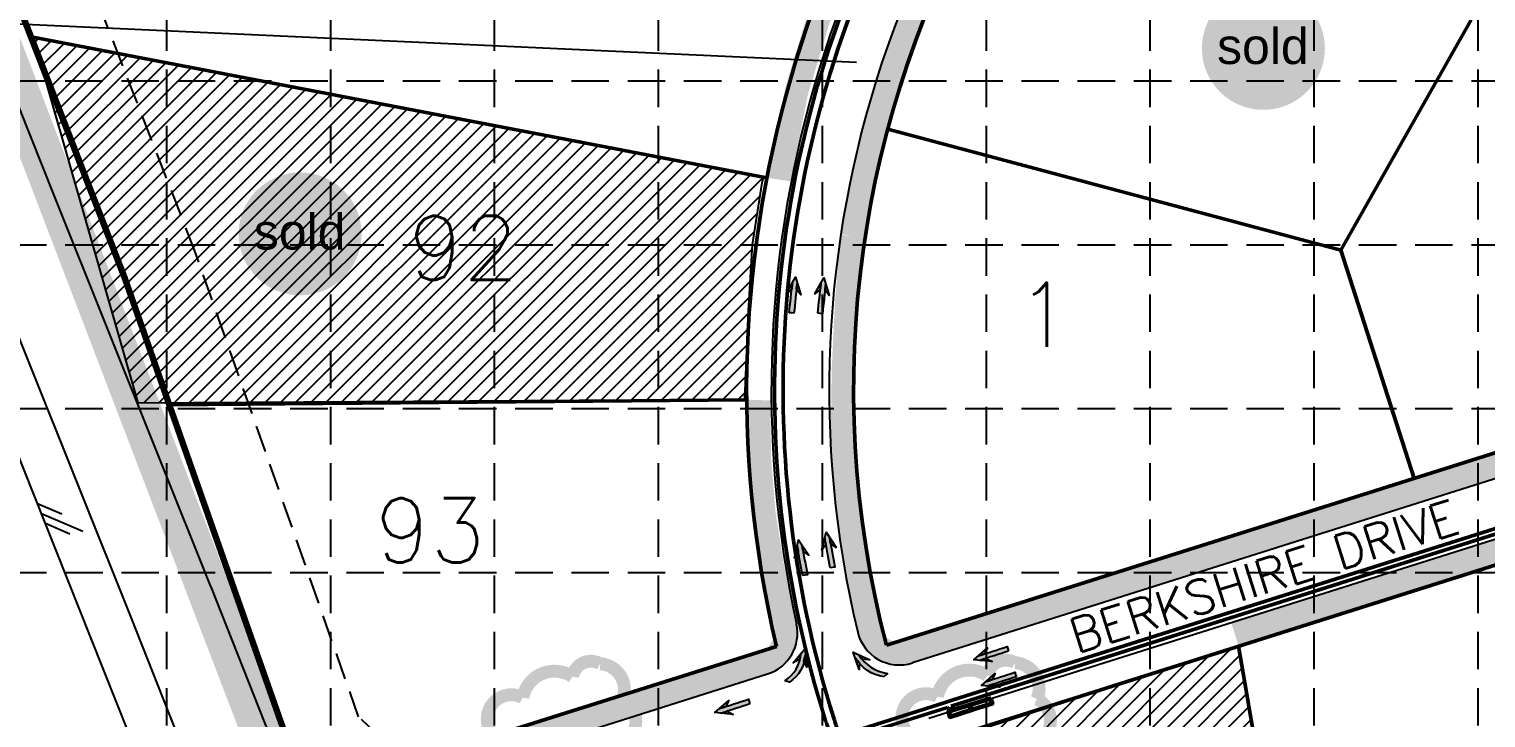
# Model space of a CAD drawing. Header units: feet. Extents: x 3975 to 8879, y 4296 to 7363.
# Drawn here: x 5063 to 5742, y 5379 to 5701 of the extents above; entities that cross this region are included whole.
import ezdxf
from ezdxf.enums import TextEntityAlignment as Align

# ---------------------------------------------------------------- set-up
doc = ezdxf.new("R2010")
doc.units = ezdxf.units.FT
doc.header["$LTSCALE"] = 100
doc.header["$MEASUREMENT"] = 0
for name, pattern in [('BORDER2', [0.875, 0.25, -0.125, 0.25, -0.125, 0, -0.125]), ('DASHED', [0.75, 0.5, -0.25]), ('HIDDEN', [0.375, 0.25, -0.125]), ('HIDDEN2', [0.1875, 0.125, -0.0625]), ('PHANTOM', [2.5, 1.25, -0.25, 0.25, -0.25, 0.25, -0.25]), ('PHANTOM2', [1.25, 0.625, -0.125, 0.125, -0.125, 0.125, -0.125])]:
    doc.linetypes.add(name, pattern=pattern)
for name, color, linetype in [('BASE', 7, 'Continuous'), ('E-Paving-BOC', 7, 'Continuous'), ('EROSION BLANKET', 84, 'Continuous'), ('grid', 254, 'HIDDEN'), ('LIMITS OF DISTURBANCE', 1, 'DASHED'), ('P-Paving-BOC', 7, 'Continuous'), ('P-Storm-Drainage Area-Paving Flow Arrows', 7, 'Continuous'), ('P-Survey-Easement Landscape', 7, 'HIDDEN2'), ('P-Survey-Lot No', 150, 'Continuous'), ('P-Survey-Phase Lines', 150, 'Continuous'), ('SILT FENCE', 200, 'Continuous'), ('SODDED LOT', 2, 'Continuous'), ('street_names', 150, 'Continuous')]:
    doc.layers.add(name, color=color, linetype=linetype)
for name, color, linetype, lineweight in [('P-Storm-Inlet', 7, 'Continuous', 50), ('P-Storm-Pipe', 7, 'Continuous', 50), ('P-Survey-Boundary', 150, 'PHANTOM', 90), ('P-Survey-Lot Lines', 150, 'BORDER2', 50), ('P-Survey-ROW', 150, 'PHANTOM2', 50)]:
    doc.layers.add(name, color=color, linetype=linetype, lineweight=lineweight)
doc.styles.add('L100', font='simplex', dxfattribs={"height": 4})
doc.styles.add('L140', font='simplex', dxfattribs={"height": 5.600000000000001})
doc.styles.add('ryland', font='ARIAL.TTF', dxfattribs={"height": 25})
pattern_1 = [(45, (0, 0), (-3.535533905932737, 3.535533905932738), [])]

# ---------------------------------------------------------------- blocks, each defined once
blk = doc.blocks.new('Sold')
h = blk.add_hatch(color=7)
h.paths.add_polyline_path([(38.78496247210744, 18.77409050585028, 1), (0.5207856342430404, 18.77409050585028, 1)])
h.paths.add_polyline_path([(2.416219880599712, 10.89449421479345), (36.58703529336928, 10.89449421479345), (36.58703529336928, 27.85845966292506), (2.416219880599712, 27.85845966292506)], flags=24)
at = {"layer": 'BASE', "color": 7, "style": 'ryland'}
blk.add_text('sold', height=11.12714691139804, dxfattribs=at).set_placement((19.50162758698563, 13.90398517682713), align=Align.CENTER)

msp = doc.modelspace()

# ---------------------------------------------------------------- hatches: boundary and pattern name
at = {"layer": 'P-Storm-Drainage Area-Paving Flow Arrows'}
h = msp.add_hatch(color=256, dxfattribs=at)
edge = h.paths.add_edge_path()
edge.add_arc((-7368.354258797712, 6943.77194831409), 12859.45816224402, 353.8598798374022, 353.9228319937582)
edge.add_arc((38785.80028648463, 1928.369889518528), 33566.44135350859, 173.7504711614331, 173.7555790374891)
edge.add_line((5418.510839624153, 5579.394418053626), (5416.031530899451, 5577.399918555599))
edge.add_line((5416.031530899451, 5577.399918555599), (5420.235303213171, 5584.865476025364))
edge.add_line((5420.235303213171, 5584.865476025364), (5422.742243233546, 5576.672704715593))
edge.add_line((5422.742243233546, 5576.672704715593), (5420.747743735515, 5579.152013440289))
edge.add_arc((38788.03719062661, 1928.127484915394), 33566.44135353791, 173.750471161456, 173.7555790375121, ccw=False)
edge.add_arc((13193.76128834218, 4743.175067627071), 7817.833291968027, 173.8395812959564, 173.9431305352536)
edge.add_line((5419.569840623381, 5568.077919616035), (5418.451388567696, 5568.199121922707))
edge.add_line((5418.451388567696, 5568.199121922707), (5417.332936512014, 5568.320324229376))
h = msp.add_hatch(color=256, dxfattribs=at)
edge = h.paths.add_edge_path()
edge.add_arc((-7355.025354854626, 6943.517813851609), 12859.45816224411, 353.8598798373985, 353.9228319937545)
edge.add_arc((38799.12919043792, 1928.115755034815), 33566.44135352095, 173.7504711614003, 173.7555790374564)
edge.add_line((5431.839743567238, 5579.140283590316), (5429.360434842537, 5577.145784092289))
edge.add_line((5429.360434842537, 5577.145784092289), (5433.564207156256, 5584.611341562055))
edge.add_line((5433.564207156256, 5584.611341562055), (5436.071147176629, 5576.418570252283))
edge.add_line((5436.071147176629, 5576.418570252283), (5434.076647678598, 5578.89787897698))
edge.add_arc((38801.36609454928, 1927.873350452084), 33566.44135351762, 173.7504711614523, 173.7555790375083, ccw=False)
edge.add_arc((13207.09019228426, 4742.920933163761), 7817.833291967027, 173.8395812959556, 173.9431305352528)
edge.add_line((5432.898744566464, 5567.823785152726), (5431.78029251078, 5567.944987459397))
edge.add_line((5431.78029251078, 5567.944987459397), (5430.6618404551, 5568.066189766067))
h = msp.add_hatch(color=256, dxfattribs=at)
edge = h.paths.add_edge_path()
edge.add_arc((-7208.731877543371, 3111.618798381918), 12859.45816224462, 10.47329995914094, 10.53625211549694)
edge.add_arc((38452.71445042057, 11501.64614290587), 33566.44135353184, 190.3638912831705, 190.3689991592265)
edge.add_line((5434.44665927243, 5460.125042047137), (5432.641100703594, 5457.504935512183))
edge.add_line((5432.641100703594, 5457.504935512183), (5434.534890590722, 5465.860760418401))
edge.add_line((5434.534890590722, 5465.860760418401), (5439.27959835928, 5458.726757461367))
edge.add_line((5439.27959835928, 5458.726757461367), (5436.659491824322, 5460.532316030197))
edge.add_arc((38454.92728296226, 11502.05341690934), 33566.44135352548, 190.3638912832079, 190.3689991592639, ccw=False)
edge.add_arc((13124.21003275767, 6881.856944383477), 7817.833291967921, 190.4530014176966, 190.5565506569939)
edge.add_line((5438.69698495942, 5449.583725641731), (5437.590568683468, 5449.380088650203))
edge.add_line((5437.590568683468, 5449.380088650203), (5436.484152407523, 5449.176451658675))
h = msp.add_hatch(color=256, dxfattribs=at)
edge = h.paths.add_edge_path()
edge.add_arc((-7221.577035125962, 3108.051419611065), 12859.4581622435, 10.47329995913436, 10.53625211549036)
edge.add_arc((38439.86929281675, 11498.07876411296), 33566.4413535081, 190.3638912831425, 190.3689991591985)
edge.add_line((5421.60150168901, 5456.55766327463), (5419.795943120175, 5453.937556739673))
edge.add_line((5419.795943120175, 5453.937556739673), (5421.689733007303, 5462.293381645892))
edge.add_line((5421.689733007303, 5462.293381645892), (5426.434440775861, 5455.159378688859))
edge.add_line((5426.434440775861, 5455.159378688859), (5423.814334240901, 5456.964937257688))
edge.add_arc((38442.08212538904, 11498.48603811643), 33566.44135353183, 190.3638912831705, 190.3689991592265, ccw=False)
edge.add_arc((13111.36487517425, 6878.289565609963), 7817.833291967739, 190.4530014176894, 190.5565506569866)
edge.add_line((5425.851827375999, 5446.016346869223), (5424.745411100049, 5445.812709877697))
edge.add_line((5424.745411100049, 5445.812709877697), (5423.638994824102, 5445.609072886167))
h = msp.add_hatch(color=256, dxfattribs=at)
edge = h.paths.add_edge_path()
edge.add_arc((5406.074714212334, 5410.585979832491), 16.81926678093972, 303.1708684241281, 355.2721878728278)
edge.add_arc((37521.30351533142, -4408.866133851263), 33566.44135350781, 162.9925242968272, 162.9976321728832)
edge.add_line((5421.961607660028, 5406.338104109876), (5419.153580109447, 5404.841447410697))
edge.add_line((5419.153580109447, 5404.841447410697), (5424.676992286716, 5411.391116709216))
edge.add_line((5424.676992286716, 5411.391116709216), (5425.610606484085, 5402.874391133594))
edge.add_line((5425.610606484085, 5402.874391133594), (5424.113949784903, 5405.682418684172))
edge.add_arc((37523.4558574971, -4409.521819256561), 33566.44135354087, 162.9925242968809, 162.9976321729369, ccw=False)
edge.add_arc((5408.18429208537, 5409.955765244023), 16.86399905901353, 303.2451363551553, 355.1979199418651, ccw=False)
edge.add_line((5417.429511391851, 5395.851851452545), (5416.35334032941, 5396.1796941654))
edge.add_line((5416.35334032941, 5396.1796941654), (5415.277169266973, 5396.507536878252))
h = msp.add_hatch(color=256, dxfattribs=at)
edge = h.paths.add_edge_path()
edge.add_arc((5464.354791496926, 5417.282058766448), 19.14134423905221, 212.0644205015179, 261.4663897361291, ccw=False)
edge.add_arc((30179.35623210362, 28102.33147574611), 33566.44135350052, 222.5418076471831, 222.5469155232391)
edge.add_line((5450.156785337002, 5404.915766903227), (5450.02390125074, 5401.736562314084))
edge.add_line((5450.02390125074, 5401.736562314084), (5447.176906877253, 5409.817457873198))
edge.add_line((5447.176906877253, 5409.817457873198), (5454.992034263846, 5406.306043068409))
edge.add_line((5454.992034263846, 5406.306043068409), (5451.812829674703, 5406.438927154664))
edge.add_arc((30181.01227645152, 28103.85463601795), 33566.44135352183, 222.541807647197, 222.546915523253, ccw=False)
edge.add_arc((5465.980103725581, 5418.758317264535), 19.090415792399, 211.9940939425309, 261.5367162951508)
edge.add_line((5463.170460337747, 5399.875788854391), (5462.34243816889, 5399.114208728673))
edge.add_line((5462.34243816889, 5399.114208728673), (5461.514416000039, 5398.352628602955))
h = msp.add_hatch(color=256, dxfattribs=at)
edge = h.paths.add_edge_path()
edge.add_arc((9490.672563817869, -6820.661680267696), 12859.45816224301, 107.9865031860047, 108.0494553423606)
edge.add_arc((-4797.771110779791, 37351.7348695952), 33566.4413535022, 287.8770945100087, 287.8822023860647)
edge.add_line((5509.174343734045, 5406.89396318624), (5512.008041208247, 5405.446496908667))
edge.add_line((5512.008041208247, 5405.446496908667), (5503.476331245174, 5406.231465128401))
edge.add_line((5503.476331245174, 5406.231465128401), (5509.928694413304, 5411.868242536329))
edge.add_line((5509.928694413304, 5411.868242536329), (5508.481228135734, 5409.034545062125))
edge.add_arc((-4798.464226398506, 37353.87545149148), 33566.44135352787, 287.87709451003116, 287.8822023860872, ccw=False)
edge.add_arc((3094.175982802838, 12844.74077923504), 7817.833291967389, 287.9662046445575, 288.0697538838547)
edge.add_line((5519.069410494877, 5412.48612500463), (5519.41596829403, 5411.415834066682))
edge.add_line((5519.41596829403, 5411.415834066682), (5519.762526093185, 5410.345543128739))
h = msp.add_hatch(color=256, dxfattribs=at)
edge = h.paths.add_edge_path()
edge.add_arc((9494.270437198487, -6832.662874104595), 12859.45816224301, 107.9865031860047, 108.0494553423606)
edge.add_arc((-4794.173237399173, 37339.7336757583), 33566.4413535022, 287.8770945100087, 287.8822023860647)
edge.add_line((5512.772217114663, 5394.892769349342), (5515.605914588866, 5393.445303071768))
edge.add_line((5515.605914588866, 5393.445303071768), (5507.074204625793, 5394.230271291503))
edge.add_line((5507.074204625793, 5394.230271291503), (5513.526567793922, 5399.867048699431))
edge.add_line((5513.526567793922, 5399.867048699431), (5512.079101516353, 5397.033351225226))
edge.add_arc((-4794.866353017887, 37341.87425765458), 33566.44135352787, 287.87709451003116, 287.8822023860872, ccw=False)
edge.add_arc((3097.773856183457, 12832.73958539814), 7817.833291967389, 287.9662046445575, 288.0697538838547)
edge.add_line((5522.667283875496, 5400.484931167731), (5523.013841674649, 5399.414640229783))
edge.add_line((5523.013841674649, 5399.414640229783), (5523.360399473804, 5398.34434929184))
h = msp.add_hatch(color=256, dxfattribs=at)
edge = h.paths.add_edge_path()
edge.add_arc((9369.903448529716, -6845.29747291775), 12859.45816224301, 107.9865031860047, 108.0494553423606)
edge.add_arc((-4918.540226067945, 37327.09907694514), 33566.44135350219, 287.8770945100087, 287.8822023860647)
edge.add_line((5388.405228445891, 5382.258170536186), (5391.238925920094, 5380.810704258613))
edge.add_line((5391.238925920094, 5380.810704258613), (5382.707215957021, 5381.595672478347))
edge.add_line((5382.707215957021, 5381.595672478347), (5389.15957912515, 5387.232449886275))
edge.add_line((5389.15957912515, 5387.232449886275), (5387.712112847581, 5384.398752412071))
edge.add_arc((-4919.23334168666, 37329.23965884143), 33566.44135352787, 287.87709451003116, 287.8822023860872, ccw=False)
edge.add_arc((2973.406867514685, 12820.10498658499), 7817.83329196739, 287.9662046445575, 288.0697538838547)
edge.add_line((5398.300295206724, 5387.850332354576), (5398.646853005876, 5386.780041416628))
edge.add_line((5398.646853005876, 5386.780041416628), (5398.993410805032, 5385.709750478685))
at = {"layer": 'SODDED LOT'}
h = msp.add_hatch(dxfattribs=at)
h.set_pattern_fill('ANSI31', color=256, scale=40, style=0)
h.set_pattern_definition(pattern_1)
h.paths.add_polyline_path([(5405.305065202087, 5631.505277928512), (5064.500282309067, 5696.856098537172), (5113.334238332629, 5526.187430277929), (5396.612073292566, 5527.981558507695), (5398.407812571435, 5569.246564931762), (5400.203535725204, 5600.195325106634), (5404.692891984923, 5628.901412495046)])
h = msp.add_hatch(dxfattribs=at)
h.set_pattern_fill('ANSI31', color=256, scale=40, style=0)
h.set_pattern_definition(pattern_1)
h.paths.add_polyline_path([(5478.235577416801, 5364.654507561984), (5626.947164405066, 5412.598842405255), (5668.865065933811, 5168.038715198885), (5545.295199483016, 5166.036670853748), (5516.573562083011, 5258.797899330893), (5495.145016217222, 5319.845634876153)])

# ---------------------------------------------------------------- linework, layer by layer
at = {"layer": 'BASE', "color": 170, "const_width": 6}
for points in [[(5293.01834365407, 5388.603568716499, 0.5205670505517462), (5293.01834365407, 5388.603568716499, 0.7651954600696135), (5278.060899622347, 5372.830372107425, 0.4178788784126488), (5283.904661458511, 5356.243061698178, 0.6649002420699669), (5305.928352039975, 5360.57186759565, 0.744833174426672), (5330.185749013581, 5367.07166921877, 0.9756416855879776), (5339.398836092089, 5387.50396406176, 0.5205670505517462), (5329.175220264243, 5404.442199042539, 0.5205670505517462), (5316.221462335098, 5398.404129213804, 0.5402640007904789), (5293.01834365407, 5388.603568716499)], [(5486.562311969881, 5389.101449135635, 0.5205670505517462), (5486.562311969881, 5389.101449135635, 0.7651954600696135), (5471.604867938158, 5373.328252526561, 0.4178788784126488), (5477.448629774322, 5356.740942117314, 0.6649002420699669), (5499.472320355786, 5361.069748014786, 0.744833174426672), (5523.729717329392, 5367.569549637906, 0.9756416855879776), (5532.9428044079, 5388.001844480896, 0.5205670505517462), (5522.719188580054, 5404.940079461675, 0.5205670505517462), (5509.765430650909, 5398.90200963294, 0.5402640007904789), (5486.562311969881, 5389.101449135635)]]:
    msp.add_lwpolyline(points, format="xyb", close=True, dxfattribs=at)
at = {"layer": 'E-Paving-BOC'}
for p, q in [((5077.889266555022, 5474.257890175881), (5066.522168874203, 5479.14809368031)), ((5087.627472805653, 5466.219619290878), (5068.372710067501, 5474.503150484416)), ((5081.59034894153, 5464.968003784311), (5070.223251260798, 5469.858207288523))]:
    msp.add_line(p, q, dxfattribs=at)
at = {"layer": 'E-Paving-BOC', "flags": 128}
msp.add_lwpolyline([(5445.421015745352, 4684.892157023244), (5368.947693265804, 4881.08342729401, 0.001466925181896147), (5368.861812116079, 4881.301858175445), (5306.327903189094, 5038.99101773749, 0.0004447221114000862), (5306.301613886387, 5039.057138695767), (5263.79163146846, 5145.698806043833), (5202.618383328324, 5300.871046573441), (5147.569315473367, 5440.360835037133, 0.001336736841476401), (5147.49027087103, 5440.559569888581), (5074.437164078783, 5622.810195897171), (5008.364394180998, 5788.890518436162), (4948.852258218983, 5939.371492158684), (4886.920619304085, 6096.236880618497)], format="xyb", dxfattribs=at)
for points in [[(5408.152180132387, 4670.365151411149), (5408.152180132387, 4670.365151411149), (5331.67885765284, 4866.556421681915), (5269.144948725856, 5024.24558124396), (5226.606828899115, 5130.957834840715), (5165.405711736606, 5286.200768014158), (5110.361950899754, 5425.677101809978), (5037.289574810996, 5607.975800262112), (4971.18260503859, 5774.142087506634), (4911.655491041492, 5924.660934332975), (4849.715309490058, 6081.547941867103)], [(5387.378350806631, 4664.481386622153), (5387.378350806631, 4664.481386622153), (5311.483975151037, 4860.162060880992), (5249.529504760601, 5017.403912415585), (5207.459863347654, 5123.485629723594), (5146.432500779048, 5278.122377321973), (5091.271936279722, 5417.025043338823), (5018.316563584486, 5600.146371970682), (4952.183739515023, 5766.927733369952), (4892.205006334774, 5918.334594875196), (4830.579630243037, 6075.386679817872)]]:
    msp.add_lwpolyline(points, dxfattribs=at)
at = {"layer": 'EROSION BLANKET', "color": 84, "linetype": 'ByBlock', "const_width": 11}
for points in [[(5962.093316268636, 5539.810347064806), (5901.173856601426, 5533.427377924512), (5815.690095014686, 5517.715464167914), (5760.000326134139, 5500.844565049874), (5472.398568066988, 5409.7881694671, -0.4513104263995939), (5454.658588880158, 5420.452572288883, 0.0035002329709656), (5447.574518412517, 5457.558397688596, -0.04831103182672204), (5442.240051036466, 5511.211931146243, -0.02564122082170086), (5446.77065532348, 5604.131917050909, -0.05237398076521765), (5473.460564845007, 5703.739067641092, -0.07599047793111807), (5537.678384271609, 5822.189894291692, -0.1087080652491462), (5694.333207097361, 5955.270491791882, 0.004121475811404957), (5769.474730474869, 5988.453058394443, 0.06106602834961535), (5875.394041672995, 6024.437054127606, 0.06205148045567514), (6036.16195374113, 6108.266692114074), (6130.60207911338, 6173.055272764361), (6211.859790973323, 6246.406202870014), (6350.144383762994, 6372.553688039745), (6404.316176514259, 6418.834631139976, -0.1541814146287054), (6670.234977503556, 6508.1196239568, -0.1214756129499096), (6892.164592531704, 6463.585123816689, -0.02602824284940595), (6951.140104333475, 6431.399479257991), (7209.303391734238, 6236.986240166581, -0.4465848301274739), (7210.796816178436, 6219.448635231014, -2.521704239711839)], [(5412.494536857115, 5630.514244443244, -0.07191457657670254), (5448.713425656011, 5750.303710827173)], [(5241.827532813621, 5352.275447396611), (5265.16804689705, 5360.508432667204), (5404.867794268202, 5404.417684659245, 0.4039993023692601), (5415.50831271813, 5423.971019456058, -0.07563872211332907), (5403.171718225601, 5527.549539339717, -0.07563872211332907)]]:
    msp.add_lwpolyline(points, format="xyb", dxfattribs=at)
msp.add_lwpolyline([(5801.059090630941, 5473.420145377696), (5625.388636807319, 5418.031949767964)], dxfattribs=at)
at = {"layer": 'grid', "color": 253, "linetype": 'HIDDEN', "ltscale": 0.7}
for p, q in [((5126.719592283423, 7283.096206917875), (5126.719592283423, 4605.258333728414)), ((5203.21959228344, 7283.096206917875), (5203.219592283439, 4605.258333728414)), ((5279.719592283455, 7283.096206917875), (5279.719592283454, 4605.258333728414)), ((5356.219592283471, 7283.096206917875), (5356.219592283471, 4605.258333728414)), ((5432.719592283486, 7283.096206917875), (5432.719592283486, 4605.258333728414)), ((5509.219592283502, 7283.096206917875), (5509.219592283502, 4605.258333728414)), ((5585.719592283518, 7283.096206917875), (5585.719592283518, 4605.258333728414)), ((5662.219592283534, 7283.096206917875), (5662.219592283533, 4605.258333728414)), ((5738.719592283549, 7283.096206917875), (5738.719592283549, 4605.258333728414)), ((4055.719592283204, 5676.596206917545), (8798.719592284177, 5676.596206917545)), ((4055.719592283204, 5600.096206917529), (8798.719592284177, 5600.096206917529)), ((4055.719592283204, 5523.596206917513), (8798.719592284177, 5523.596206917513)), ((4055.719592283204, 5447.096206917498), (8798.719592284177, 5447.096206917498))]:
    msp.add_line(p, q, dxfattribs=at)
at = {"layer": 'LIMITS OF DISTURBANCE', "ltscale": 1.2, "const_width": 20}
msp.add_lwpolyline([(7331.567630040239, 5639.5620655325), (7113.695589678979, 5274.182013418544), (6927.061499817732, 5154.706853332005), (6918.287787895968, 5167.287278027874), (6825.198646738454, 5549.668953406945), (6790.894945482736, 5517.638693272263, -0.093418098452288), (6611.183803569196, 5426.543468707558, -0.1287386968742806), (6370.651054710315, 5432.171591735918), (6428.605280850772, 5199.500259098077), (6173.989098830554, 5246.931621970256), (5999.072936301336, 5241.931195901034), (5991.073903871611, 4851.105512068629), (5958.958972185877, 4857.141259755957), (5891.519555677964, 4597.089300677872), (5498.203310712035, 4695.312543252028), (5435.20373437552, 4683.71992147711), (4816.248620462908, 6301.573830089794)], format="xyb", dxfattribs=at)
at = {"layer": 'P-Paving-BOC'}
for p, q in [((5766.827585452397, 5497.194615559351), (5474.815236282867, 5404.794499224582)), ((5774.973015978453, 5471.452588414132), (5482.529939243252, 5378.916178948988)), ((5275.706964948076, 5358.049051224993), (5407.262447773868, 5399.676543870937))]:
    msp.add_line(p, q, dxfattribs=at)
for centre, radius, start, end in [((5922.504695752075, 5532.295079145458), 513.4999999999947, 133.6448382199823, 192.288860582569), ((5922.504695752084, 5532.295079145461), 486.499999999998, 130.0447028668227, 193.4406603037672), ((5401.228795532345, 5418.744712126657), 20.00000000000112, 287.5586927675766, 12.28886058256665), ((5468.781584041345, 5423.862667480301), 19.9999999999997, 193.4406603037657, 287.5586927675724)]:
    msp.add_arc(centre, radius, start, end, dxfattribs=at)
at = {"layer": 'P-Storm-Drainage Area-Paving Flow Arrows', "elevation": 471.7338899777806}
for points in [[(5417.332936512014, 5568.320324229376, 0.0002746806068187717), (5418.836458335049, 5582.36907253553, 2.228731374401946e-05), (5418.510839624153, 5579.394418053626), (5416.031530899451, 5577.399918555599), (5420.235303213171, 5584.865476025364), (5422.742243233546, 5576.672704715593), (5420.747743735515, 5579.152013440289, -2.228731374401946e-05), (5421.073362446409, 5582.126667922195, 0.0004518188216629681), (5419.569840623381, 5568.077919616035), (5418.451388567696, 5568.199121922707), (5417.332936512014, 5568.320324229376)], [(5430.6618404551, 5568.066189766067, 0.0002746806068187717), (5432.165362278135, 5582.114938072221, 2.228731374401946e-05), (5431.839743567238, 5579.140283590316), (5429.360434842537, 5577.145784092289), (5433.564207156256, 5584.611341562055), (5436.071147176629, 5576.418570252283), (5434.076647678598, 5578.89787897698, -2.228731374401946e-05), (5434.402266389493, 5581.872533458884, 0.0004518188216629681), (5432.898744566464, 5567.823785152726), (5431.78029251078, 5567.944987459397), (5430.6618404551, 5568.066189766067)], [(5423.638994824102, 5445.609072886167, 0.0002746806068187717), (5421.063035792572, 5459.501241252188, 2.228731374401946e-05), (5421.60150168901, 5456.55766327463), (5419.795943120175, 5453.937556739673), (5421.689733007303, 5462.293381645892), (5426.434440775861, 5455.159378688859), (5423.814334240901, 5456.964937257688, -2.228731374401946e-05), (5423.275868344462, 5459.908515235248, 0.0004518188216629681), (5425.851827375999, 5446.016346869223), (5424.745411100049, 5445.812709877697), (5423.638994824102, 5445.609072886167)], [(5436.484152407523, 5449.176451658675, 0.0002746806068187717), (5433.908193375991, 5463.068620024697, 2.228731374401946e-05), (5434.44665927243, 5460.125042047137), (5432.641100703594, 5457.504935512183), (5434.534890590722, 5465.860760418401), (5439.27959835928, 5458.726757461367), (5436.659491824322, 5460.532316030197, -2.228731374401946e-05), (5436.121025927881, 5463.475894007756, 0.0004518188216629681), (5438.69698495942, 5449.583725641731), (5437.590568683468, 5449.380088650203), (5436.484152407523, 5449.176451658675)], [(5519.762526093185, 5410.345543128739, 0.0002746806068187717), (5506.326444013466, 5405.975233621504, 2.228731374401946e-05), (5509.174343734045, 5406.89396318624), (5512.008041208247, 5405.446496908667), (5503.476331245174, 5406.231465128401), (5509.928694413304, 5411.868242536329), (5508.481228135734, 5409.034545062125, -2.228731374401946e-05), (5505.633328415154, 5408.115815497387, 0.0004518188216629681), (5519.069410494877, 5412.48612500463), (5519.41596829403, 5411.415834066682), (5519.762526093185, 5410.345543128739)], [(5415.277169266973, 5396.507536878252, 0.2313338916051929), (5422.836753360175, 5409.199697518295, 2.228731374401946e-05), (5421.961607660028, 5406.338104109876), (5419.153580109447, 5404.841447410697), (5424.676992286716, 5411.391116709216), (5425.610606484085, 5402.874391133594), (5424.113949784903, 5405.682418684172, -2.228731374401946e-05), (5424.989095485048, 5408.544012092595, -0.2306512000591238), (5417.429511391851, 5395.851851452545), (5416.35334032941, 5396.1796941654), (5415.277169266973, 5396.507536878252)], [(5461.514416000039, 5398.352628602955, -0.2189585895245205), (5448.133425908457, 5407.120446801649, 2.228731374401946e-05), (5450.156785337002, 5404.915766903227), (5450.02390125074, 5401.736562314084), (5447.176906877253, 5409.817457873198), (5454.992034263846, 5406.306043068409), (5451.812829674703, 5406.438927154664, -2.228731374401946e-05), (5449.789470246155, 5408.643607053087, 0.2196018142986438), (5463.170460337747, 5399.875788854391), (5462.34243816889, 5399.114208728673), (5461.514416000039, 5398.352628602955)], [(5523.360399473804, 5398.34434929184, 0.0002746806068187717), (5509.924317394085, 5393.974039784605, 2.228731374401946e-05), (5512.772217114663, 5394.892769349342), (5515.605914588866, 5393.445303071768), (5507.074204625793, 5394.230271291503), (5513.526567793922, 5399.867048699431), (5512.079101516353, 5397.033351225226, -2.228731374401946e-05), (5509.231201795773, 5396.114621660488, 0.0004518188216629681), (5522.667283875496, 5400.484931167731), (5523.013841674649, 5399.414640229783), (5523.360399473804, 5398.34434929184)], [(5398.993410805032, 5385.709750478685, 0.0002746806068187717), (5385.557328725313, 5381.33944097145, 2.228731374401946e-05), (5388.405228445891, 5382.258170536186), (5391.238925920094, 5380.810704258613), (5382.707215957021, 5381.595672478347), (5389.15957912515, 5387.232449886275), (5387.712112847581, 5384.398752412071, -2.228731374401946e-05), (5384.864213127001, 5383.480022847333, 0.0004518188216629681), (5398.300295206724, 5387.850332354576), (5398.646853005876, 5386.780041416628), (5398.993410805032, 5385.709750478685)]]:
    msp.add_lwpolyline(points, format="xyb", dxfattribs=at)
at = {"layer": 'P-Storm-Inlet'}
for points in [[(5501.923970399323, 5385.577376702945), (5491.43647785868, 5382.258867970106), (5492.341525694907, 5379.398642731748), (5502.829018235553, 5382.717151464588)], [(5492.667388595263, 5380.026188244181), (5502.201472723121, 5383.043014364943), (5501.59810749897, 5384.949831190514), (5492.06402337111, 5381.93300506975), (5492.667388595263, 5380.026188244181)], [(5511.458054527183, 5388.594202823709), (5500.970561986539, 5385.275694090869), (5501.875609822767, 5382.415468852511), (5512.363102363413, 5385.733977585352)], [(5502.201472723123, 5383.043014364945), (5511.73555685098, 5386.059840485706), (5511.132191626829, 5387.966657311277), (5501.59810749897, 5384.949831190514), (5502.201472723123, 5383.043014364945)]]:
    msp.add_lwpolyline(points, close=True, dxfattribs=at)
at = {"layer": 'P-Storm-Pipe'}
for points in [[(5440.793886165488, 5370.991960987674, -0.004165558644975859), (5438.173222056857, 5379.040312210765, -0.1952621189912839), (5468.417403252602, 5760.042155505373, -0.003641101812000744), (5471.782432164448, 5766.631250289472, -0.003641101812000744)], [(5437.002762842768, 5369.716257826948, -0.004168442235228838), (5434.359588405714, 5377.83358176246, -0.1942328173843041), (5463.934984217466, 5760.018199761385, -0.1942328173843041)], [(5492.879216366684, 5384.550906819701), (5774.294230101282, 5473.597757342901, -0.007554652579588877), (5797.123393676158, 5480.443798872276, -0.007554652579588877)], [(5798.79115121284, 5480.914610553322, -0.0004428539867234625), (5800.150252859593, 5481.295361615947), (5799.468841106542, 5483.700720998237, 0.0009478698529928944), (5796.580877208802, 5482.888503742897, 0.007600411323781802), (5773.540023571092, 5475.981278374866), (5493.471495914487, 5387.360490210342)]]:
    msp.add_lwpolyline(points, format="xyb", dxfattribs=at)
for points in [[(5493.471495914486, 5387.360490210342), (5490.611270676128, 5386.455442374113), (5441.063798250014, 5370.777364959624)], [(5494.796516102336, 5382.797635099841), (5492.879216366685, 5384.550906819701)], [(5441.818004780204, 5368.393843927659), (5491.227864555376, 5384.028377207825)], [(5493.145164291027, 5382.275105487965), (5491.227864555376, 5384.028377207825)]]:
    msp.add_lwpolyline(points, dxfattribs=at)
at = {"layer": 'P-Survey-Boundary', "color": 7, "linetype": 'Continuous'}
msp.add_lwpolyline([(7321.698057695427, 5643.104620030987), (7106.09888251486, 5282.664617171342), (6930.118841495976, 5170.425638269211), (6830.312374631881, 5571.335456121529, -0.2679438378217789), (6429.063220741918, 5431.271668495057), (6356.807992162486, 5444.998764315614), (6414.661050971965, 5212.610423176457), (6174.479118325678, 5257.234534801088), (5988.945947777127, 5251.602473272091), (5981.130911578904, 4863.23642680438), (5951.155379510936, 4870.842437243157), (5884.848605756316, 4609.525306665441), (5498.820172925957, 4706.628230679811), (5441.678255831914, 4696.208945178326, 0.003285907777149729), (5414.599644145794, 4767.188474590042), (5206.953749439431, 5300.9191861025), (5107.501224039069, 5584.131465482279), (4831.560401239404, 6293.406704930021)], format="xyb", dxfattribs=at)
at = {"layer": 'P-Survey-Easement Landscape', "color": 7}
msp.add_line((5140.331096655092, 5596.278051541), (4864.095773775858, 6306.31027073653), dxfattribs=at)
at = {"layer": 'P-Survey-Easement Landscape'}
msp.add_line((5240.291169966848, 5356.809502828112), (5216.39022711197, 5379.68345409239), dxfattribs=at)
msp.add_lwpolyline([(5216.390227111972, 5379.683454092387), (5140.331096655097, 5596.278051540965), (4864.09577377586, 6306.310270736528)], dxfattribs=at)
at = {"layer": 'P-Survey-Lot Lines', "color": 7, "linetype": 'Continuous'}
for p, q in [((5735.575709407201, 5705.026697428098), (5674.715785761288, 5597.465727432591)), ((5063.526151525462, 5697.16450557532), (5406.91586245818, 5631.255449913905)), ((5463.355489906086, 5653.979123995176), (5674.715785761288, 5597.465727432591)), ((5674.715785761288, 5597.465727432591), (5709.048600333331, 5490.973865800597)), ((5128.1301346508, 5525.38624235244), (5397.610049676505, 5527.729963870069)), ((5627.094871675125, 5412.598204406289), (5709.446746753122, 4932.173738376685))]:
    msp.add_line(p, q, dxfattribs=at)
at = {"layer": 'P-Survey-Phase Lines', "color": 7, "linetype": 'ByBlock'}
msp.add_line((5448.799271485061, 5685.195608163118), (4811.945399411057, 5714.317001666852), dxfattribs=at)
at = {"layer": 'P-Survey-ROW', "color": 7, "linetype": 'Continuous'}
for p, q in [((5763.358235413521, 5508.158812306388), (5462.721311734775, 5413.029661770643)), ((5778.44236601733, 5460.488391667095), (5477.666267787993, 5365.315202772348)), ((5411.352901908304, 5412.508420246046), (5272.38845621524, 5368.536543765639))]:
    msp.add_line(p, q, dxfattribs=at)
for radius, start, end in [(475, 106.4965705879121, 194.5417314577617), (525, 132.7741055036016, 193.1890654624448)]:
    msp.add_arc((5922.504695752086, 5532.295079145461), radius, start, end, dxfattribs=at)
at = {"layer": 'SODDED LOT'}
for points in [[(5405.305065202087, 5631.505277928512), (5064.500282309067, 5696.856098537172), (5113.334238332629, 5526.187430277929), (5396.612073292566, 5527.981558507695), (5398.407812571435, 5569.246564931762), (5400.203535725204, 5600.195325106634), (5404.692891984923, 5628.901412495046)], [(5478.235577416801, 5364.654507561984), (5626.947164405066, 5412.598842405255), (5668.865065933811, 5168.038715198885), (5545.295199483016, 5166.036670853748), (5516.573562083011, 5258.797899330893), (5495.145016217222, 5319.845634876153)]]:
    msp.add_lwpolyline(points, close=True, dxfattribs=at)

# ---------------------------------------------------------------- block references
at = {"layer": 'SILT FENCE', "linetype": 'ByBlock', "xscale": 1.5, "yscale": 1.5, "zscale": 1.5}
for p in [(5609.158592751769, 5663.594197765209), (5159.625307087606, 5576.983653149948)]:
    msp.add_blockref('Sold', p, dxfattribs=at)

# ---------------------------------------------------------------- texts
at = {"layer": 'P-Survey-Lot No', "color": 7, "style": 'L100'}
for s, p in [('92', (5265.243802164387, 5583.615440399831)), ('1', (5536.288612817059, 5552.439422194077)), ('93', (5249.779409058066, 5451.744862116584))]:
    msp.add_text(s, height=30, dxfattribs=at).set_placement(p, align=Align.CENTER)
at = {"layer": 'street_names', "color": 7, "lineweight": 30, "attachment_point": 5, "style": 'L140'}
for s, insert, char_height, rotation in [('FM 550', (5038.887511651204, 5341.787302486398), 64, 290.7604167764365), ('BERKSHIRE DRIVE', (5638.880652924819, 5445.206765065294), 16, 17.55868553515755)]:
    msp.add_mtext(s, dxfattribs=dict(at, insert=insert, char_height=char_height, rotation=rotation))

doc.saveas('drawing.dxf')
